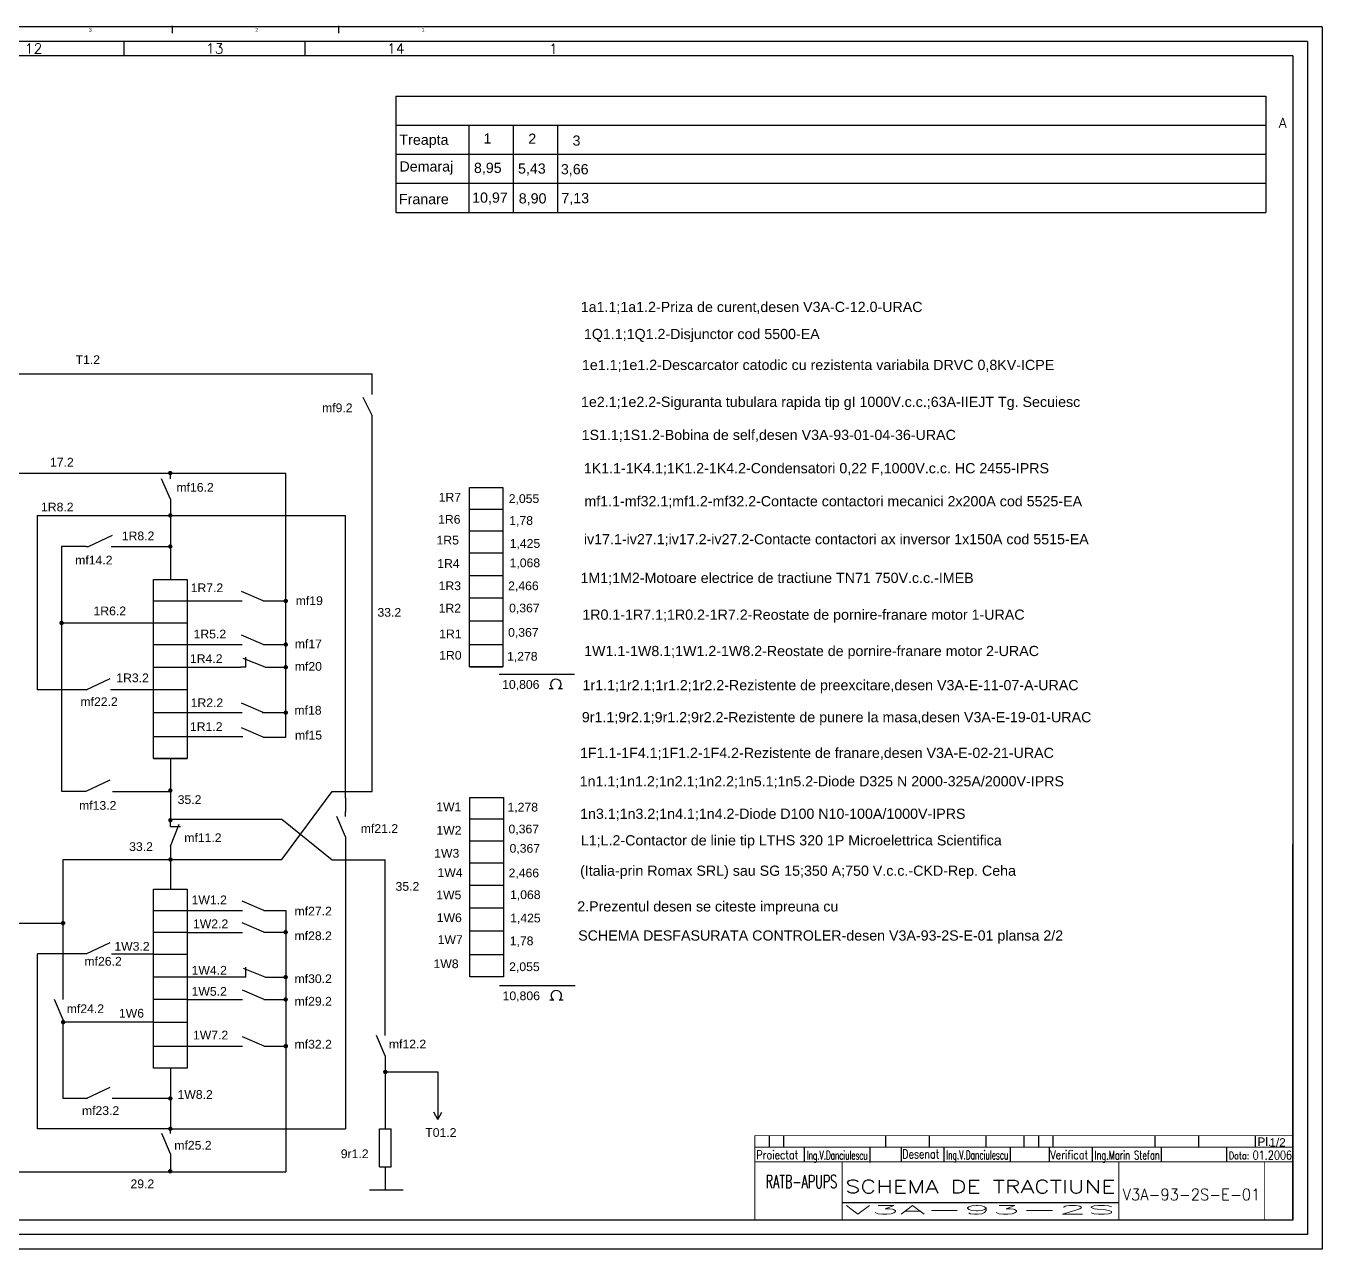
# Model space of a CAD drawing. Header units: millimetres. Extents: x 4226 to 5393, y 933 to 1354.
# Drawn here: x 4947.6 to 5392.7, y 933.3 to 1353.6 of the extents above; entities that cross this region are included whole.
import ezdxf
from ezdxf.enums import TextEntityAlignment as Align

# ---------------------------------------------------------------- set-up
doc = ezdxf.new("R2010")
doc.units = ezdxf.units.MM
for name, color, linetype in [('Cote', 1, 'Continuous'), ('INDICATOR', 7, 'Continuous'), ('Lin gr.', 3, 'Continuous'), ('LIN_GR', 3, 'Continuous')]:
    doc.layers.add(name, color=color, linetype=linetype)
doc.styles.add('ISO', font='SIMPLEX.shx')
doc.styles.add('ROMANS', font='ROMANS.shx', dxfattribs={"width": 0.8})
doc.styles.get("Standard").update_dxf_attribs({"font": 'arial.ttf'})

# ---------------------------------------------------------------- blocks, each defined once
blk = doc.blocks.new('indic-el')
at = {"layer": 'INDICATOR', "color": 1}
for p, q in [((-180, 25), (-180, 29)), ((-175, 25), (-175, 29)), ((-140, 25), (-140, 29)), ((-125, 25), (-125, 29)), ((-105.5, 25), (-105.5, 29)), ((-87.5, 25), (-87.5, 29)), ((-82.5, 25), (-82.5, 29)), ((-47.5, 25), (-47.5, 29)), ((-32.5, 25), (-32.5, 29)), ((-13, 25), (-13, 29)), ((-167.9, 20), (-167.9, 25)), ((-145.42, 19.8), (-145.42, 24.8)), ((-134.65, 20.08), (-134.65, 25.08)), ((-119.93, 20), (-119.93, 25)), ((-97.19, 20), (-97.19, 25)), ((-83.77, 20), (-83.77, 25)), ((-69.03, 20), (-69.03, 25)), ((-45.33, 20), (-45.33, 25)), ((-22.83, 20), (-22.83, 25)), ((-155, 6), (-60, 6))]:
    blk.add_line(p, q, dxfattribs=at)
at = {"layer": 'INDICATOR'}
blk.add_line((-92.5, 25), (-92.5, 29), dxfattribs=at)
at = {"layer": 'INDICATOR', "const_width": 0.3, "flags": 128}
for points in [[(0, 29), (-185, 29), (-185, 0)], [(0, 25), (-185, 25)], [(0, 20), (-185, 20)], [(-155, 0), (-155, 20)], [(-60, 0), (-60, 20)], [(-10, 0), (-10, 20)]]:
    blk.add_lwpolyline(points, dxfattribs=at)
at = {"layer": 'INDICATOR', "color": 1, "style": 'ROMANS', "width": 0.8}
for s, height, p in [('Proiectat', 3, (-184.48, 20.88)), ('Desenat', 3, (-134.37, 21.17)), ('Verificat', 3, (-83.49, 20.88)), ('Data:', 2.5, (-22.15, 20.88))]:
    blk.add_text(s, height=height, dxfattribs=at).set_placement(p)
at = {"layer": 'INDICATOR', "style": 'ROMANS', "width": 0.570908}
blk.add_text('RATB-APUPS', height=4.5, dxfattribs=at).set_placement((-181.28, 10.96), (-156.69, 10.96), align=Align.FIT)
at = {"layer": 'INDICATOR', "color": 1, "style": 'ROMANS'}
for tag, height, width, p, p2 in [('PROIECTAT', 3, 0.908325, (-167.12, 20.74), (-146.23, 20.74)), ('DESENAT', 3, 1.116423, (-119.25, 20.84), (-97.88, 20.84)), ('VERIFICAT', 3, 1.074468, (-68.34, 20.8), (-45.93, 20.8)), ('DATA', 3, 1.321041, (-14.04, 20.81), (-0.45, 20.81)), ('NUME_DESEN', 4.5, 2.080219, (-153.9, 9.22), (-61.18, 9.22)), ('NUMAR', 4, 2.383056, (-58.61, 6.76), (-11.4, 6.76)), ('ANS', 3, 11.421134, (-154.04, 2.01), (-61.04, 2.01))]:
    blk.add_attdef(tag, text='', height=height, dxfattribs=dict(at, width=width)).set_placement(p, p2, align=Align.FIT)

msp = doc.modelspace()

# ---------------------------------------------------------------- linework, layer by layer
at = {"color": 240}
for p, q in [((5116.73, 1353.33), (4225.73, 1353.33)), ((5392.74, 1353.33), (5095.74, 1353.33)), ((5111.73, 1348.33), (4230.73, 1348.33)), ((5387.74, 1348.33), (5100.74, 1348.33)), ((5387.72, 938.33), (4230.73, 938.33)), ((5392.74, 933.33), (4225.73, 933.33))]:
    msp.add_line(p, q, dxfattribs=at)
at = {"color": 1}
for p, q in [((5392.74, 1353.33), (5392.74, 933.33)), ((5387.72, 1348.33), (5387.72, 938.33))]:
    msp.add_line(p, q, dxfattribs=at)
at = {"color": 70}
for p, q in [((4981.31, 1343.33), (4981.31, 1348.33)), ((5043.52, 1343.33), (5043.52, 1348.33)), ((5106.73, 1343.33), (4235.73, 1343.33)), ((5382.74, 1343.33), (5105.74, 1343.33)), ((5382.74, 1343.33), (5382.74, 943.33)), ((5382.74, 943.33), (4235.73, 943.33))]:
    msp.add_line(p, q, dxfattribs=at)
at = {"color": 2}
for p, q in [((4877.15, 1234.14), (5066.44, 1234.14)), ((5066.44, 1231.62), (5066.44, 1234.14)), ((5066.44, 1226.99), (5066.44, 1231.62)), ((5063.23, 1226.06), (5063.23, 1226.06)), ((5063.23, 1226.06), (5066.44, 1219.63)), ((5066.44, 1090.59), (5066.44, 1219.63)), ((4909.78, 1200), (4996.75, 1200)), ((4997.17, 1191.01), (4994.17, 1198.01)), ((4997.17, 1200), (5036.82, 1200)), ((4997.17, 1197.99), (4997.17, 1199.63)), ((5036.82, 1199.43), (5036.82, 1200)), ((5036.82, 1109.3), (5036.82, 1199.43)), ((4997.17, 1191.01), (4997.17, 1175.14)), ((4951.41, 1185.36), (5036.82, 1185.36)), ((4951.41, 1185.36), (4951.41, 1125.49)), ((5036.82, 1185.36), (5057.37, 1185.36)), ((5036.82, 1185.36), (5036.82, 1185.36)), ((5036.82, 1185.36), (5036.82, 1185.36)), ((5057.37, 1088.37), (5057.37, 1185.36)), ((4969.03, 1174.76), (4977.28, 1178.64)), ((4959.83, 1174.76), (4959.83, 1090.71)), ((4968.28, 1174.76), (4959.83, 1174.76)), ((4968.28, 1174.76), (4969.03, 1174.76)), ((4976.9, 1174.76), (4996.79, 1174.76)), ((4997.17, 1174.76), (4997.17, 1163.43)), ((5029.05, 1156.06), (5021.62, 1159.26)), ((4991.39, 1156.06), (5021.82, 1156.06)), ((5029.05, 1156.06), (5036.82, 1156.06)), ((5002.95, 1148.47), (4959.83, 1148.47)), ((5029.05, 1141.07), (5021.62, 1144.27)), ((4991.39, 1141.07), (5021.82, 1141.07)), ((5029.05, 1141.07), (5036.82, 1141.07)), ((5029.71, 1133.29), (5022.21, 1136.29)), ((4991.39, 1133.29), (5021.21, 1133.29)), ((5023.05, 1133.29), (5021.21, 1133.29)), ((5029.71, 1133.29), (5031.21, 1133.29)), ((5031.21, 1133.29), (5036.82, 1133.29)), ((4968.25, 1125.49), (4976.5, 1129.36)), ((4968.62, 1125.49), (4951.41, 1125.49)), ((5002.95, 1125.49), (4976.65, 1125.49)), ((4991.39, 1117.69), (5021.82, 1117.69)), ((5029.05, 1117.69), (5021.62, 1120.89)), ((5028.67, 1117.69), (5036.82, 1117.69)), ((4991.39, 1109.5), (5022.02, 1109.5)), ((5029.05, 1109.3), (5021.62, 1112.49)), ((5029.05, 1109.3), (5036.82, 1109.3)), ((4991.39, 1101.9), (5002.95, 1101.9)), ((4997.17, 1101.9), (4997.17, 1090.94)), ((4959.83, 1090.71), (4968.25, 1090.71)), ((4968.25, 1090.71), (4976.5, 1094.59)), ((4977.28, 1090.57), (4997.17, 1090.57)), ((4997.17, 1090.57), (4997.17, 1080.72)), ((5035.47, 1067.19), (5052.78, 1090.59)), ((5052.78, 1090.59), (5066.44, 1090.59)), ((5057.37, 1088.37), (5057.37, 1083.65)), ((5057.37, 1075.03), (5054.37, 1082.03)), ((5057.37, 1082.01), (5057.37, 1083.65)), ((4997.17, 1081.09), (5035.47, 1081.09)), ((4997.19, 1078.5), (4997.19, 1080.34)), ((4997.19, 1071.84), (5000.19, 1079.34)), ((5035.47, 1081.09), (5052.78, 1067.14)), ((5057.37, 1075.03), (5057.37, 1073.65)), ((5057.37, 1073.65), (5057.37, 1072.17)), ((4997.19, 1071.84), (4997.19, 1070.34)), ((4997.19, 1070.34), (4997.19, 1064.04)), ((5057.37, 1072.17), (5057.37, 1049.44)), ((5382.74, 943.33), (5382.74, 1072.38)), ((5382.74, 943.33), (5382.74, 1072.38)), ((4960.34, 1020.66), (4960.34, 1067.19)), ((4960.34, 1067.19), (4968.63, 1067.19)), ((4968.63, 1067.19), (4976.47, 1067.19)), ((4976.47, 1067.19), (4997.19, 1067.19)), ((4997.19, 1067.19), (5035.47, 1067.19)), ((4997.19, 1064.04), (4997.19, 1057.03)), ((5052.78, 1067.14), (5066.44, 1067.14)), ((5066.44, 1067.14), (5070.99, 1067.14)), ((5070.99, 1008.39), (5070.99, 1067.15)), ((5029.28, 1049.65), (5021.86, 1052.85)), ((4991.41, 1049.71), (5002.97, 1049.69)), ((5002.97, 1049.69), (5021.97, 1049.67)), ((5029.28, 1049.65), (5036.78, 1049.65)), ((5036.78, 1049.65), (5036.78, 959.88)), ((5057.37, 1049.44), (5057.37, 974.68)), ((4960, 1045.2), (4932.12, 1045.2)), ((5002.97, 1042.07), (4991.41, 1042.07)), ((5002.97, 1042.07), (5021.97, 1042.08)), ((5029.28, 1042.25), (5021.86, 1045.45)), ((5029.28, 1042.25), (5036.78, 1042.25)), ((4968.27, 1034.82), (4976.52, 1038.7)), ((4951.52, 974.64), (4951.52, 1034.82)), ((4968.27, 1034.82), (4951.52, 1034.82)), ((4991.41, 1034.67), (4976.93, 1034.67)), ((4991.41, 1034.67), (5002.97, 1034.67)), ((5029.79, 1026.78), (5022.29, 1029.78)), ((5021.29, 1026.78), (4991.41, 1026.78)), ((5023.13, 1026.78), (5021.29, 1026.78)), ((5029.79, 1026.78), (5031.29, 1026.78)), ((5031.29, 1026.78), (5036.76, 1026.78)), ((4960.34, 1019.13), (4960.34, 1020.77)), ((5029.35, 1019.11), (5021.92, 1022.31)), ((4960.34, 1012.15), (4957.34, 1019.15)), ((5002.97, 1019.08), (4991.41, 1019.08)), ((5002.97, 1019.08), (5021.97, 1019.08)), ((5029.25, 1019.11), (5036.76, 1019.11)), ((4960.34, 1012.15), (4960.34, 1010.77)), ((4960.34, 985.1), (4960.34, 1011.32)), ((4991.41, 1011.29), (4960.72, 1011.29)), ((4991.41, 1011.29), (5002.97, 1011.29)), ((5029.35, 1003.09), (5021.92, 1006.29)), ((5070.99, 999.77), (5067.99, 1006.77)), ((5070.99, 1006.75), (5070.99, 1008.39)), ((4991.41, 1003.1), (5002.97, 1003.1)), ((5002.97, 1003.1), (5021.97, 1003.1)), ((5029.35, 1003.09), (5036.85, 1003.09)), ((5070.99, 999.77), (5070.99, 998.39)), ((5070.99, 998.39), (5070.99, 974.68)), ((4997.19, 995.5), (4997.19, 974.68)), ((5070.99, 994.2), (5089.08, 994.2)), ((5089.08, 994.2), (5089.08, 977.84)), ((4968.27, 985.1), (4976.52, 988.97)), ((4968.68, 985.1), (4960.34, 985.1)), ((4997.19, 985.09), (4977.2, 985.09)), ((5089.08, 977.84), (5087.7, 980.44)), ((5089.08, 977.84), (5090.45, 980.44)), ((4997.19, 974.68), (4951.52, 974.68)), ((4997.19, 966.06), (4994.19, 973.06)), ((4997.19, 974.68), (5044.39, 974.68)), ((4997.19, 973.04), (4997.19, 974.68)), ((5044.39, 974.68), (5057.37, 974.68)), ((5068.98, 961.59), (5068.98, 974.68)), ((5068.98, 974.68), (5073.01, 974.68)), ((5073.01, 961.59), (5073.01, 974.68)), ((4997.19, 966.06), (4997.19, 964.68)), ((4997.19, 964.68), (4997.19, 960.06)), ((5068.98, 961.59), (5073.01, 961.59)), ((5070.99, 961.59), (5070.99, 953.76)), ((4914.41, 959.88), (4996.73, 959.88)), ((4996.73, 959.88), (5036.78, 959.88)), ((5065.58, 953.74), (5077.08, 953.74))]:
    msp.add_line(p, q, dxfattribs=at)
at = {"color": 1, "linetype": 'Continuous'}
for points in [[(4997.89, 1351.11), (4997.89, 1353.65)], [(5055.04, 1351.11), (5055.04, 1353.65)]]:
    msp.add_lwpolyline(points, dxfattribs=at)
at = {"color": 2, "const_width": 0.75}
for points in [[(4996.75, 1200, 1), (4997.5, 1200, 1)], [(4996.75, 1200, 1), (4997.5, 1200, 1)], [(4996.79, 1185.45, 1), (4997.54, 1185.45, 1)], [(4996.79, 1185.45, 1), (4997.54, 1185.45, 1)], [(4996.79, 1174.76, 1), (4997.54, 1174.76, 1)], [(4996.79, 1174.76, 1), (4997.54, 1174.76, 1)], [(5036.45, 1156.06, 1), (5037.2, 1156.06, 1)], [(5036.45, 1156.06, 1), (5037.2, 1156.06, 1)], [(4959.45, 1148.47, 1), (4960.2, 1148.47, 1)], [(5036.45, 1141.07, 1), (5037.2, 1141.07, 1)], [(5036.45, 1141.07, 1), (5037.2, 1141.07, 1)], [(5036.44, 1133.28, 1), (5037.19, 1133.28, 1)], [(5036.44, 1133.28, 1), (5037.19, 1133.28, 1)], [(5036.45, 1117.69, 1), (5037.2, 1117.69, 1)], [(5036.45, 1117.69, 1), (5037.2, 1117.69, 1)], [(4996.79, 1090.94, 1), (4997.54, 1090.94, 1)], [(4996.79, 1090.94, 1), (4997.54, 1090.94, 1)], [(4996.8, 1080.72, 1), (4997.55, 1080.72, 1)], [(4996.8, 1080.72, 1), (4997.55, 1080.72, 1)], [(4996.84, 1067.19, 1), (4997.59, 1067.19, 1)], [(4996.84, 1067.19, 1), (4997.59, 1067.19, 1)], [(4959.97, 1045.35, 1), (4960.72, 1045.35, 1)], [(5036.41, 1042.25, 1), (5037.16, 1042.25, 1)], [(5036.41, 1042.25, 1), (5037.16, 1042.25, 1)], [(5036.41, 1026.78, 1), (5037.16, 1026.78, 1)], [(5036.41, 1026.78, 1), (5037.16, 1026.78, 1)], [(5036.41, 1019.11, 1), (5037.16, 1019.11, 1)], [(5036.41, 1019.11, 1), (5037.16, 1019.11, 1)], [(4959.97, 1011.32, 1), (4960.72, 1011.32, 1)], [(5036.41, 1003.09, 1), (5037.16, 1003.09, 1)], [(5036.48, 1003.09, 1), (5037.23, 1003.09, 1)], [(5070.62, 994.2, 1), (5071.37, 994.2, 1)], [(5070.62, 994.2, 1), (5071.37, 994.2, 1)], [(4996.81, 985.09, 1), (4997.56, 985.09, 1)], [(4996.81, 985.09, 1), (4997.56, 985.09, 1)], [(4996.81, 974.68, 1), (4997.56, 974.68, 1)], [(4996.81, 974.68, 1), (4997.56, 974.68, 1)], [(4996.73, 960.06, 1), (4997.48, 960.06, 1)], [(4996.73, 960.06, 1), (4997.48, 960.06, 1)]]:
    msp.add_lwpolyline(points, format="xyb", close=True, dxfattribs=at)
at = {"color": 2}
for points in [[(4991.39, 1163.43), (5002.95, 1163.43), (5002.95, 1101.9), (4991.39, 1101.9)], [(4991.41, 1057.03), (5002.97, 1057.03), (5002.97, 995.5), (4991.41, 995.5)]]:
    msp.add_lwpolyline(points, close=True, dxfattribs=at)
at = {"color": 2, "flags": 128}
for points in [[(5023.05, 1133.29), (5023.05, 1136.7)], [(4997.19, 1078.5), (5000.6, 1078.5)], [(5023.13, 1026.78), (5023.13, 1030.2)]]:
    msp.add_lwpolyline(points, dxfattribs=at)
at = {"layer": 'Cote', "color": 1}
for p, q in [((5099.86, 1187.62), (5111.42, 1187.62)), ((5111.42, 1180.02), (5099.86, 1180.02)), ((5099.86, 1172.63), (5111.42, 1172.63)), ((5099.86, 1164.84), (5111.42, 1164.84)), ((5111.42, 1157.04), (5099.86, 1157.04)), ((5099.86, 1149.24), (5111.42, 1149.24)), ((5099.86, 1141.05), (5111.42, 1141.05)), ((5100.02, 1081.14), (5111.59, 1081.13)), ((5111.59, 1073.51), (5100.02, 1073.51)), ((5100.02, 1066.11), (5111.59, 1066.11)), ((5111.59, 1058.22), (5100.02, 1058.22)), ((5111.59, 1050.52), (5100.02, 1050.52)), ((5100.02, 1042.73), (5111.59, 1042.73)), ((5100.02, 1034.54), (5111.59, 1034.54))]:
    msp.add_line(p, q, dxfattribs=at)
at = {"layer": 'Lin gr.', "color": 1, "ltscale": 0.5}
for p, q in [((5114.95, 1319.56), (5114.95, 1289.56)), ((5130.15, 1319.56), (5130.15, 1289.56)), ((5074.64, 1309.56), (5373.47, 1309.56)), ((5074.64, 1299.56), (5373.47, 1299.56)), ((5110.08, 1130.87), (5136, 1130.87)), ((5110.24, 1023.89), (5136.16, 1023.89))]:
    msp.add_line(p, q, dxfattribs=at)
at = {"layer": 'Lin gr.'}
msp.add_line((5099.86, 1133.45), (5111.42, 1133.45), dxfattribs=at)
for points in [[(5099.86, 1194.98), (5111.42, 1194.98), (5111.42, 1133.45), (5099.86, 1133.45)], [(5100.02, 1088.47), (5111.59, 1088.47), (5111.59, 1026.94), (5100.02, 1026.94)]]:
    msp.add_lwpolyline(points, close=True, dxfattribs=at)
at = {"layer": 'LIN_GR', "color": 2, "ltscale": 0.5}
for p, q in [((5074.64, 1329.56), (5373.47, 1329.56)), ((5074.64, 1329.56), (5074.64, 1289.56)), ((5373.47, 1329.56), (5373.47, 1289.56)), ((5074.64, 1319.56), (5373.47, 1319.56)), ((5099.74, 1319.56), (5099.74, 1289.56)), ((5074.64, 1289.56), (5373.47, 1289.56)), ((5128.7, 1125.82), (5127.32, 1125.82)), ((5131.89, 1125.84), (5130.5, 1125.85)), ((5128.86, 1018.85), (5127.48, 1018.85)), ((5132.05, 1018.87), (5130.66, 1018.88))]:
    msp.add_line(p, q, dxfattribs=at)
for centre in [(5129.58, 1127.4), (5129.74, 1020.42)]:
    msp.add_arc(centre, 1.8, 300.9589, 240.8941, dxfattribs=at)

# ---------------------------------------------------------------- block references
at = {"color": 3, "linetype": 'ByBlock'}
ref = msp.add_blockref('indic-el', (5382.91, 943.33), dxfattribs=at)
ref.add_attrib('NUME_DESEN', 'SCHEMA DE TRACTIUNE', dxfattribs={"layer": 'INDICATOR', "color": 1, "height": 4.5, "style": 'ROMANS', "width": 1.17898}).set_placement((5229.01, 952.56), (5321.73, 952.56), align=Align.FIT)
ref.add_attrib('ANS', 'V3A-93-2S', dxfattribs={"layer": 'INDICATOR', "color": 1, "height": 3, "style": 'ROMANS', "width": 3.518944}).set_placement((5228.87, 945.34), (5321.87, 945.34), align=Align.FIT)
ref.add_attrib('NUMAR', 'V3A-93-2S-E-01', dxfattribs={"layer": 'INDICATOR', "color": 1, "height": 4, "style": 'ROMANS', "width": 0.854613}).set_placement((5324.3, 950.09), (5371.5, 950.09), align=Align.FIT)
ref.add_attrib('DESENAT', 'Ing.V.Danciulescu', dxfattribs={"layer": 'INDICATOR', "color": 1, "height": 3, "style": 'ROMANS', "width": 0.566669}).set_placement((5263.66, 964.17), (5285.03, 964.17), align=Align.FIT)
ref.add_attrib('VERIFICAT', 'Ing.Marin Stefan', dxfattribs={"layer": 'INDICATOR', "color": 1, "height": 3, "style": 'ROMANS', "width": 0.612783}).set_placement((5314.57, 964.13), (5336.98, 964.13), align=Align.FIT)
ref.add_attrib('DATA', '01.2006', dxfattribs={"layer": 'INDICATOR', "color": 1, "height": 3, "style": 'ROMANS', "width": 0.748937}).set_placement((5368.87, 964.14), (5382.46, 964.14), align=Align.FIT)
ref.add_attrib('PROIECTAT', 'Ing.V.Danciulescu', dxfattribs={"layer": 'INDICATOR', "color": 1, "height": 3, "style": 'ROMANS', "width": 0.553941}).set_placement((5215.78, 964.08), (5236.68, 964.08), align=Align.FIT)

# ---------------------------------------------------------------- texts
at = {"color": 1, "linetype": 'Continuous'}
for s, p in [('3', (4969.18, 1351.62)), ('2', (5026.33, 1351.62)), ('1', (5083.48, 1351.62))]:
    msp.add_text(s, height=1.27, dxfattribs=at).set_placement(p)
at = {"color": 50, "style": 'ISO'}
for s, p in [('12', (4950.2, 1345.89)), ('13', (5012.42, 1345.89)), ('14', (5074.63, 1345.89)), ('1', (5128.74, 1345.75)), ('A', (5379.26, 1320.33))]:
    msp.add_text(s, height=3.5, dxfattribs=at).set_placement(p, align=Align.MIDDLE)
at = {"color": 2}
for s, p in [('T1.2', (4964.62, 1237.47)), ('mf9.2', (5049.28, 1220.91)), ('17.2', (4955.83, 1202.23)), ('mf16.2', (4999.26, 1193.58)), ('1R8.2', (4952.75, 1186.83)), ('1R8.2', (4980.49, 1176.9)), ('mf14.2', (4964.49, 1168.58)), ('1R7.2', (5004.15, 1159.08)), ('mf19', (5040.24, 1154.63)), ('1R6.2', (4970.79, 1151.13)), ('33.2', (5068.3, 1150.63)), ('1R5.2', (5005.15, 1143.18)), ('mf17', (5039.92, 1139.8)), ('1R4.2', (5003.9, 1134.73)), ('mf20', (5039.92, 1132.07)), ('1R3.2', (4978.61, 1128.13)), ('mf22.2', (4966.29, 1119.93)), ('1R2.2', (5004.15, 1119.57)), ('mf18', (5039.8, 1117)), ('1R1.2', (5003.9, 1111.37)), ('mf15', (5039.96, 1108.44)), ('mf13.2', (4965.83, 1084.29)), ('35.2', (4999.68, 1086.28)), ('mf21.2', (5062.58, 1076.34)), ('33.2', (4983.02, 1070.13)), ('mf11.2', (5001.95, 1073.19)), ('35.2', (5074.52, 1056.46)), ('1W1.2', (5004.47, 1051.84)), ('mf27.2', (5039.83, 1047.97)), ('1W2.2', (5004.95, 1043.61)), ('mf28.2', (5039.83, 1039.5)), ('1W3.2', (4977.94, 1035.87)), ('mf26.2', (4967.67, 1030.73)), ('1W4.2', (5004.47, 1027.64)), ('mf30.2', (5039.83, 1024.74)), ('1W5.2', (5004.47, 1020.38)), ('mf29.2', (5039.83, 1016.99)), ('mf24.2', (4961.59, 1014.42)), ('1W6', (4979.52, 1012.88)), ('1W7.2', (5004.95, 1005.37)), ('mf32.2', (5039.83, 1002.23)), ('mf12.2', (5072.23, 1002.29)), ('1W8.2', (4999.63, 984.95)), ('mf23.2', (4966.81, 979.42)), ('mf25.2', (4998.53, 967.51)), ('T01.2', (5084.72, 971.89)), ('9r1.2', (5055.71, 964.59)), ('29.2', (4983.48, 954.26))]:
    msp.add_text(s, height=3, dxfattribs=at).set_placement(p)
at = {"color": 1, "linetype": 'ByBlock'}
for s, p in [('Pl.', (5370.57, 968.8)), ('1/2', (5374.65, 968.54))]:
    msp.add_text(s, height=2.888, dxfattribs=at).set_placement(p)
at = {"layer": 'Cote', "color": 1}
for s, p in [('2.Prezentul desen se citeste impreuna cu ', (5136.93, 1049.34)), ('SCHEMA DESFASURATA CONTROLER-desen V3A-93-2S-E-01 plansa 2/2', (5137.25, 1039.35))]:
    msp.add_text(s, height=3.5, dxfattribs=at).set_placement(p)
at = {"layer": 'Lin gr.', "color": 1, "ltscale": 0.5}
for s, p in [('1', (5104.73, 1313.23)), ('2', (5120.11, 1313.14)), ('3', (5135.32, 1312.49)), ('8,95', (5101.44, 1303.13)), ('5,43', (5116.58, 1302.87)), ('3,66', (5131.31, 1302.66)), ('10,97', (5100.83, 1292.9)), ('8,90', (5116.84, 1292.64)), ('7,13', (5131.48, 1292.73)), ('1a1.1;1a1.2-Priza de curent,desen V3A-C-12.0-URAC', (5138.13, 1255.33)), ('1Q1.1;1Q1.2-Disjunctor cod 5500-EA', (5139.22, 1246.03)), ('1e1.1;1e1.2-Descarcator catodic cu rezistenta variabila DRVC 0,8KV-ICPE', (5138.53, 1235.4)), ('1e2.1;1e2.2-Siguranta tubulara rapida tip gI 1000V.c.c.;63A-IIEJT Tg. Secuiesc', (5138.21, 1222.71)), ('1S1.1;1S1.2-Bobina de self,desen V3A-93-01-04-36-URAC', (5138.43, 1211.35)), ('1K1.1-1K4.1;1K1.2-1K4.2-Condensatori 0,22 F,1000V.c.c. HC 2455-IPRS', (5139.17, 1199.92)), ('mf1.1-mf32.1;mf1.2-mf32.2-Contacte contactori mecanici 2x200A cod 5525-EA', (5139.39, 1188.57)), ('iv17.1-iv27.1;iv17.2-iv27.2-Contacte contactori ax inversor 1x150A cod 5515-EA', (5139.21, 1175.53)), ('1M1;1M2-Motoare electrice de tractiune TN71 750V.c.c.-IMEB', (5138.03, 1162.22)), ('1R0.1-1R7.1;1R0.2-1R7.2-Reostate de pornire-franare motor 1-URAC', (5138.67, 1149.59)), ('1W1.1-1W8.1;1W1.2-1W8.2-Reostate de pornire-franare motor 2-URAC', (5139.29, 1137.11)), ('1r1.1;1r2.1;1r1.2;1r2.2-Rezistente de preexcitare,desen V3A-E-11-07-A-URAC', (5138.75, 1125.38)), ('9r1.1;9r2.1;9r1.2;9r2.2-Rezistente de punere la masa,desen V3A-E-19-01-URAC', (5138.5, 1114.37)), ('1F1.1-1F4.1;1F1.2-1F4.2-Rezistente de franare,desen V3A-E-02-21-URAC', (5137.87, 1102.09)), ('1n1.1;1n1.2;1n2.1;1n2.2;1n5.1;1n5.2-Diode D325 N 2000-325A/2000V-IPRS', (5137.75, 1092.34)), ('1n3.1;1n3.2;1n4.1;1n4.2-Diode D100 N10-100A/1000V-IPRS', (5137.9, 1081.18)), ('L1;L.2-Contactor de linie tip LTHS 320 1P Microelettrica Scientifica', (5138.16, 1072.05)), ('(Italia-prin Romax SRL) sau SG 15;350 A;750 V.c.c.-CKD-Rep. Ceha', (5137.9, 1061.61))]:
    msp.add_text(s, height=3.5, dxfattribs=at).set_placement(p)
at = {"layer": 'LIN_GR', "color": 2, "ltscale": 0.5}
for s, height, p in [('Treapta', 3.5, (5075.86, 1312.79)), ('Demaraj', 3.5, (5075.86, 1303.61)), ('Franare', 3.5, (5075.68, 1292.39)), ('1R7', 3, (5089.33, 1190.2)), ('2,055', 3, (5113.39, 1189.72)), ('1R6', 3, (5089.14, 1182.6)), ('1,78', 3, (5113.57, 1182.19)), ('1R5', 3, (5088.6, 1175.45)), ('1,425', 3, (5113.72, 1174.3)), ('1R4', 3, (5088.84, 1167.43)), ('1,068', 3, (5113.69, 1167.65)), ('1R3', 3, (5089.32, 1159.76)), ('2,466', 3, (5113.19, 1159.75)), ('1R2', 3, (5089.33, 1152.08)), ('0,367', 3, (5113.52, 1152.12)), ('1R1', 3, (5089.52, 1143.24)), ('0,367', 3, (5113.17, 1143.75)), ('1R0', 3, (5089.52, 1135.89)), ('1,278', 3, (5112.81, 1135.53)), ('10,806', 3, (5111.13, 1125.84)), ('1W1', 3, (5088.5, 1083.8)), ('1,278', 3, (5112.96, 1083.7)), ('1W2', 3, (5088.55, 1075.74)), ('0,367', 3, (5113.32, 1076.19)), ('1W3', 3, (5087.79, 1067.83)), ('0,367', 3, (5113.67, 1069.53)), ('1W4', 3, (5088.94, 1061.22)), ('2,466', 3, (5113.34, 1061.09)), ('1W5', 3, (5088.5, 1053.53)), ('1,068', 3, (5113.84, 1053.61)), ('1W6', 3, (5088.66, 1045.7)), ('1,425', 3, (5113.87, 1045.59)), ('1W7', 3, (5088.99, 1038.19)), ('1,78', 3, (5113.73, 1037.75)), ('1W8', 3, (5087.56, 1029.88)), ('2,055', 3, (5113.54, 1028.86)), ('10,806', 3, (5111.29, 1018.87))]:
    msp.add_text(s, height=height, dxfattribs=at).set_placement(p)

doc.saveas('drawing.dxf')
